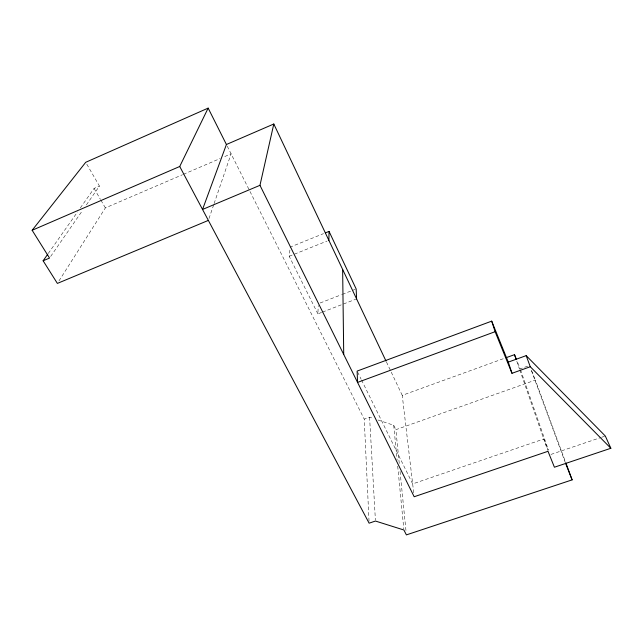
<?xml version="1.0" encoding="UTF-8"?>
<svg xmlns="http://www.w3.org/2000/svg" width="643" height="643" viewBox="0 0 643 643"><rect width="100%" height="100%" fill="white"/><g stroke="black" fill="none" stroke-linecap="round" stroke-linejoin="round"><path stroke-width="0.48" stroke-dasharray="3.21 2.41" d="M321.58 312.458L317.891 313.88L318.237 305.554M317.891 313.88L289.189 256.276L290.258 247.065L323.509 233.634M208.999 218.532L213.806 204.466M214.119 203.526L231.094 153.822L223.756 156.98M58.979 280.895L105.38 207.89L182.459 174.743M50.668 256.42L82.425 210.623M86.395 204.892L99.44 186.084L86.692 163.997M48.273 253.463L77.473 211.997M80.335 207.93L94.071 188.423L99.44 186.084M183.376 174.341L220.083 158.556M289.189 256.276L327.022 241.069M320.158 302.982L341.393 294.719M342.317 294.357L355.249 289.334M322.497 312.096L355.667 299.268M413.714 492.803L402.237 395.341L504.128 358.416M369.026 521.176L364.235 419.132L369.588 417.203L373.302 418.44M527.67 366.148L520.179 368.841L516.988 360.86M399.255 463.426L395.879 429.677L535.314 380.117L565.519 461.987M550.987 454.416L600.602 437.61M601.543 437.296L605.312 436.018M377.947 419.992L393.725 425.264L395.879 429.677M94.071 188.423L100.461 199.426M100.959 200.27L105.38 207.89M227.268 146.194L249.54 190.569M249.99 191.469L364.235 419.132M357.572 371.984L361.093 379.145M361.535 380.037L412.661 483.906L543.745 439.008L548.214 450.108M386.451 361.993L402.237 395.341M531.713 370.963L535.314 380.117M531.279 370.175L565.301 462.574M520.509 369.781L548.431 450.012M516.803 361.294L519.431 368.873M519.761 369.821L547.675 450.357M400.042 471.367L406.006 530.917M393.725 425.264L397.117 460.179M397.704 466.159L403.804 529.004M369.588 417.203L375.391 520.042"/><path stroke-width="0.96" d="M328.862 240.329L329.055 231.4L325.358 232.895M259.965 185.321L273.805 124.003L226.416 144.506L202.545 209.457L259.965 185.321L414.18 496.75L548.005 451.298L554.419 467.22L610.85 448.267L605.312 436.018L526.183 355.643L508.291 362.105L491.702 321.138L357.13 371.083L357.556 382.4L495.11 331.692L491.702 321.138M208.356 220.404L57.38 283.41L43.121 260.777L49.535 258.06L32.15 230.274L179.727 166.489L208.155 108.112L226.416 144.506M43.121 260.777L47.703 254.274M32.15 230.274L85.712 162.301L208.155 108.112M506.017 357.733L514.504 354.663L516.281 359.091M495.11 331.692L511.981 373.302L530.274 366.743L610.85 448.267M565.872 462.928L572.117 479.871L406.4 534.888L403.9 530.001L375.448 521.039L369.114 523.177L179.727 166.489M273.805 124.003L386.025 361.093M329.055 231.4L356.166 288.972L356.592 298.907M565.631 463.458L572.117 479.871M526.183 355.643L530.274 366.743M514.504 354.663L516.152 359.397M508.291 362.105L511.981 373.302M342.639 269.425L343.724 354.462"/></g></svg>
